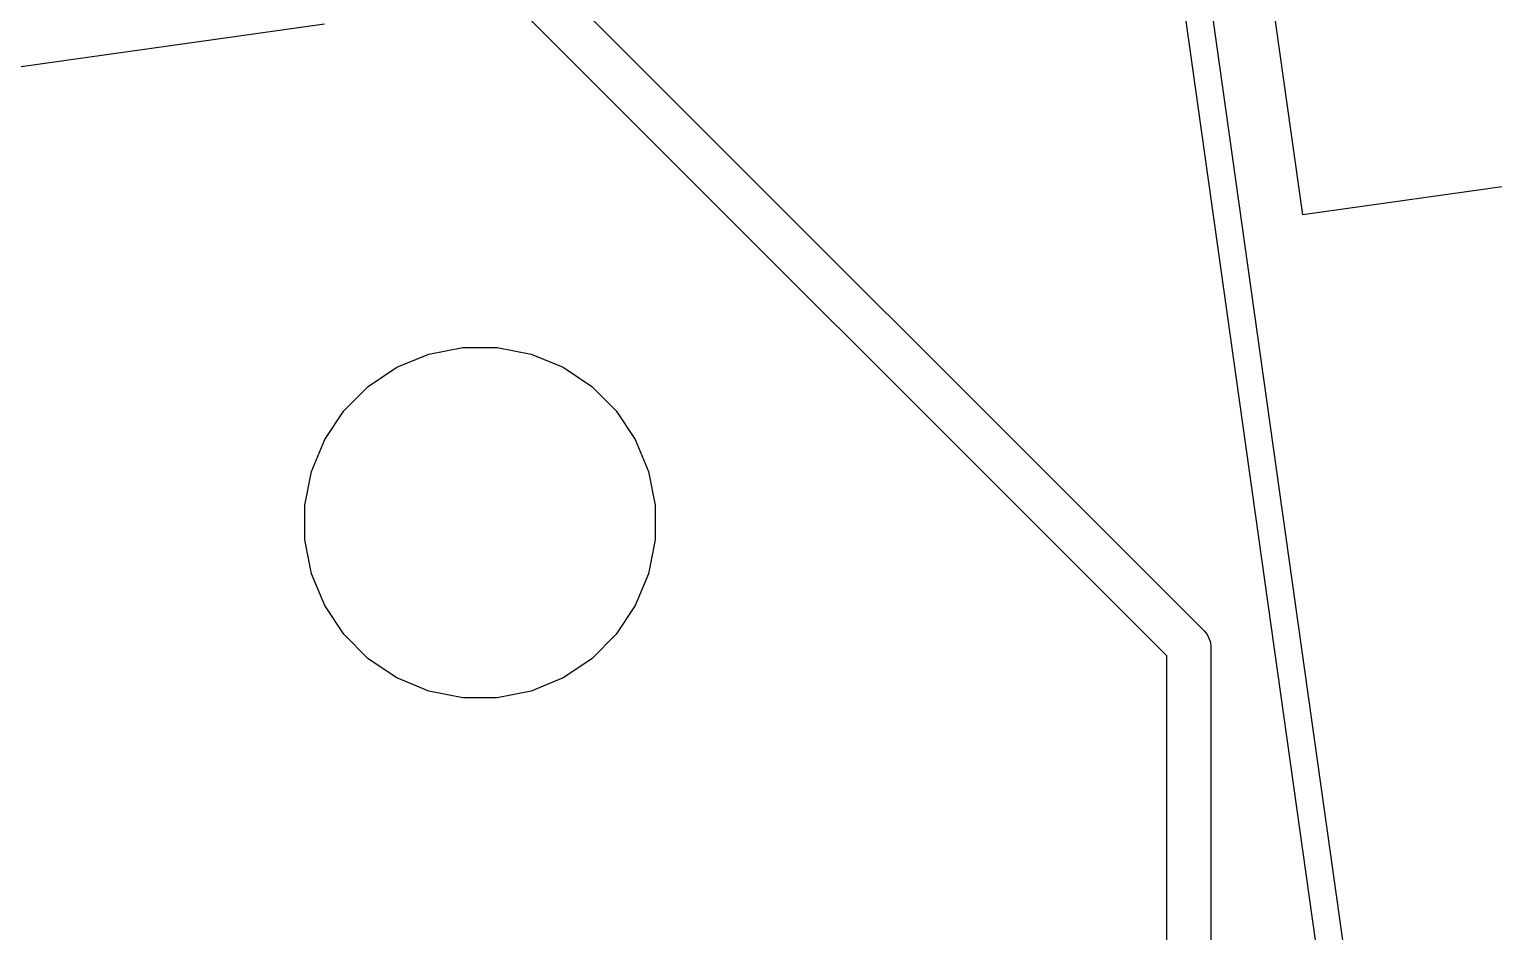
# Model space of a CAD drawing. Header units: millimetres. Extents: x 14 to 286, y -133 to -45.
# Drawn here: x 191.42 to 199.74, y -63.09 to -57.97 of the extents above; entities that cross this region are included whole.
import ezdxf

# ---------------------------------------------------------------- set-up
doc = ezdxf.new("R2010")
doc.units = ezdxf.units.MM
for name, color, linetype, true_color in [('B.Cu', 153, 'CONTINUOUS', 0x4d7fc4), ('B.Mask', 4, 'CONTINUOUS', 0x02ffee), ('B.Paste', 132, 'CONTINUOUS', 0x00c2c2), ('B.Silkscreen', 31, 'CONTINUOUS', 0xe8b2a7), ('F.Mask', 201, 'CONTINUOUS', 0xd864ff), ('F.Silkscreen', 41, 'CONTINUOUS', 0xf2eda1), ('User.Drawings', 9, 'CONTINUOUS', 0xc2c2c2)]:
    doc.layers.add(name, color=color, linetype=linetype, true_color=true_color)

msp = doc.modelspace()

# ---------------------------------------------------------------- linework, layer by layer
at = {"layer": 'B.Cu', "linetype": 'CONTINUOUS'}
for p, q in [((198.654953, -59.019486), (198.237434, -56.048682)), ((194.286146, -57.57287), (198.096388, -61.383112)), ((197.883, -61.523276), (194.079912, -57.720188)), ((200.610778, -58.744612), (198.654953, -59.019486)), ((198.096388, -61.383112), (198.111934, -61.402054)), ((198.111934, -61.402054), (198.126367, -61.4369)), ((198.126367, -61.4369), (198.130598, -61.447114)), ((198.130598, -61.447114), (198.133, -61.4715)), ((197.883, -63.332822), (197.883, -61.523276)), ((198.133, -61.4715), (198.133, -63.332822))]:
    msp.add_line(p, q, dxfattribs=at)
at = {"layer": 'B.Mask', "linetype": 'CONTINUOUS'}
for p, q in [((198.654953, -59.019486), (198.237434, -56.048682)), ((201.922838, -58.560214), (198.654953, -59.019486)), ((193.692377, -59.809861), (193.884645, -59.771616)), ((193.884645, -59.771616), (194.080679, -59.771616)), ((194.080679, -59.771616), (194.272947, -59.809861)), ((193.511265, -59.88488), (193.692377, -59.809861)), ((194.272947, -59.809861), (194.454059, -59.88488)), ((193.348269, -59.993791), (193.511265, -59.88488)), ((194.454059, -59.88488), (194.617055, -59.993791)), ((193.209652, -60.132408), (193.348269, -59.993791)), ((194.617055, -59.993791), (194.755672, -60.132408)), ((193.100741, -60.295404), (193.209652, -60.132408)), ((194.755672, -60.132408), (194.864583, -60.295404)), ((193.025722, -60.476516), (193.100741, -60.295404)), ((194.864583, -60.295404), (194.939602, -60.476516)), ((192.987477, -60.668784), (193.025722, -60.476516)), ((194.939602, -60.476516), (194.977847, -60.668784)), ((192.987477, -60.864818), (192.987477, -60.668784)), ((194.977847, -60.668784), (194.977847, -60.864818)), ((193.025722, -61.057086), (192.987477, -60.864818)), ((194.977847, -60.864818), (194.939602, -61.057086)), ((193.100741, -61.238198), (193.025722, -61.057086)), ((194.939602, -61.057086), (194.864583, -61.238198)), ((193.209652, -61.401194), (193.100741, -61.238198)), ((194.864583, -61.238198), (194.755672, -61.401194)), ((193.348269, -61.539811), (193.209652, -61.401194)), ((194.755672, -61.401194), (194.617055, -61.539811)), ((193.511265, -61.648722), (193.348269, -61.539811)), ((194.617055, -61.539811), (194.454059, -61.648722)), ((193.692377, -61.723741), (193.511265, -61.648722)), ((194.454059, -61.648722), (194.272947, -61.723741)), ((193.884645, -61.761986), (193.692377, -61.723741)), ((194.080679, -61.761986), (193.884645, -61.761986)), ((194.272947, -61.723741), (194.080679, -61.761986))]:
    msp.add_line(p, q, dxfattribs=at)
at = {"layer": 'B.Paste', "linetype": 'CONTINUOUS'}
for p, q in [((198.654953, -59.019486), (198.237434, -56.048682)), ((201.922838, -58.560214), (198.654953, -59.019486))]:
    msp.add_line(p, q, dxfattribs=at)
at = {"layer": 'B.Silkscreen', "linetype": 'CONTINUOUS'}
msp.add_line((193.100252, -57.93707), (188.148911, -58.632935), dxfattribs=at)
at = {"layer": 'F.Mask', "linetype": 'CONTINUOUS'}
for p, q in [((193.692377, -59.809861), (193.884645, -59.771616)), ((193.884645, -59.771616), (194.080679, -59.771616)), ((194.080679, -59.771616), (194.272947, -59.809861)), ((193.511265, -59.88488), (193.692377, -59.809861)), ((194.272947, -59.809861), (194.454059, -59.88488)), ((193.348269, -59.993791), (193.511265, -59.88488)), ((194.454059, -59.88488), (194.617055, -59.993791)), ((193.209652, -60.132408), (193.348269, -59.993791)), ((194.617055, -59.993791), (194.755672, -60.132408)), ((193.100741, -60.295404), (193.209652, -60.132408)), ((194.755672, -60.132408), (194.864583, -60.295404)), ((193.025722, -60.476516), (193.100741, -60.295404)), ((194.864583, -60.295404), (194.939602, -60.476516)), ((192.987477, -60.668784), (193.025722, -60.476516)), ((194.939602, -60.476516), (194.977847, -60.668784)), ((192.987477, -60.864818), (192.987477, -60.668784)), ((194.977847, -60.668784), (194.977847, -60.864818)), ((193.025722, -61.057086), (192.987477, -60.864818)), ((194.977847, -60.864818), (194.939602, -61.057086)), ((193.100741, -61.238198), (193.025722, -61.057086)), ((194.939602, -61.057086), (194.864583, -61.238198)), ((193.209652, -61.401194), (193.100741, -61.238198)), ((194.864583, -61.238198), (194.755672, -61.401194)), ((193.348269, -61.539811), (193.209652, -61.401194)), ((194.755672, -61.401194), (194.617055, -61.539811)), ((193.511265, -61.648722), (193.348269, -61.539811)), ((194.617055, -61.539811), (194.454059, -61.648722)), ((193.692377, -61.723741), (193.511265, -61.648722)), ((194.454059, -61.648722), (194.272947, -61.723741)), ((193.884645, -61.761986), (193.692377, -61.723741)), ((194.080679, -61.761986), (193.884645, -61.761986)), ((194.272947, -61.723741), (194.080679, -61.761986))]:
    msp.add_line(p, q, dxfattribs=at)
at = {"layer": 'F.Silkscreen', "linetype": 'CONTINUOUS'}
for p, q in [((193.692377, -59.809861), (193.884645, -59.771616)), ((193.884645, -59.771616), (194.080679, -59.771616)), ((194.080679, -59.771616), (194.272947, -59.809861)), ((193.511265, -59.88488), (193.692377, -59.809861)), ((194.272947, -59.809861), (194.454059, -59.88488)), ((193.348269, -59.993791), (193.511265, -59.88488)), ((194.454059, -59.88488), (194.617055, -59.993791)), ((193.209652, -60.132408), (193.348269, -59.993791)), ((194.617055, -59.993791), (194.755672, -60.132408)), ((193.100741, -60.295404), (193.209652, -60.132408)), ((194.755672, -60.132408), (194.864583, -60.295404)), ((193.025722, -60.476516), (193.100741, -60.295404)), ((194.864583, -60.295404), (194.939602, -60.476516)), ((192.987477, -60.668784), (193.025722, -60.476516)), ((194.939602, -60.476516), (194.977847, -60.668784)), ((192.987477, -60.864818), (192.987477, -60.668784)), ((194.977847, -60.668784), (194.977847, -60.864818)), ((193.025722, -61.057086), (192.987477, -60.864818)), ((194.977847, -60.864818), (194.939602, -61.057086)), ((193.100741, -61.238198), (193.025722, -61.057086)), ((194.939602, -61.057086), (194.864583, -61.238198)), ((193.209652, -61.401194), (193.100741, -61.238198)), ((194.864583, -61.238198), (194.755672, -61.401194)), ((193.348269, -61.539811), (193.209652, -61.401194)), ((194.755672, -61.401194), (194.617055, -61.539811)), ((193.511265, -61.648722), (193.348269, -61.539811)), ((194.617055, -61.539811), (194.454059, -61.648722)), ((193.692377, -61.723741), (193.511265, -61.648722)), ((194.454059, -61.648722), (194.272947, -61.723741)), ((193.884645, -61.761986), (193.692377, -61.723741)), ((194.080679, -61.761986), (193.884645, -61.761986)), ((194.272947, -61.723741), (194.080679, -61.761986))]:
    msp.add_line(p, q, dxfattribs=at)
at = {"layer": 'User.Drawings', "linetype": 'CONTINUOUS'}
for p, q in [((199.605027, -69.387636), (196.992828, -50.800878)), ((197.14348, -50.779652), (199.755686, -69.366462))]:
    msp.add_line(p, q, dxfattribs=at)

doc.saveas('drawing.dxf')
